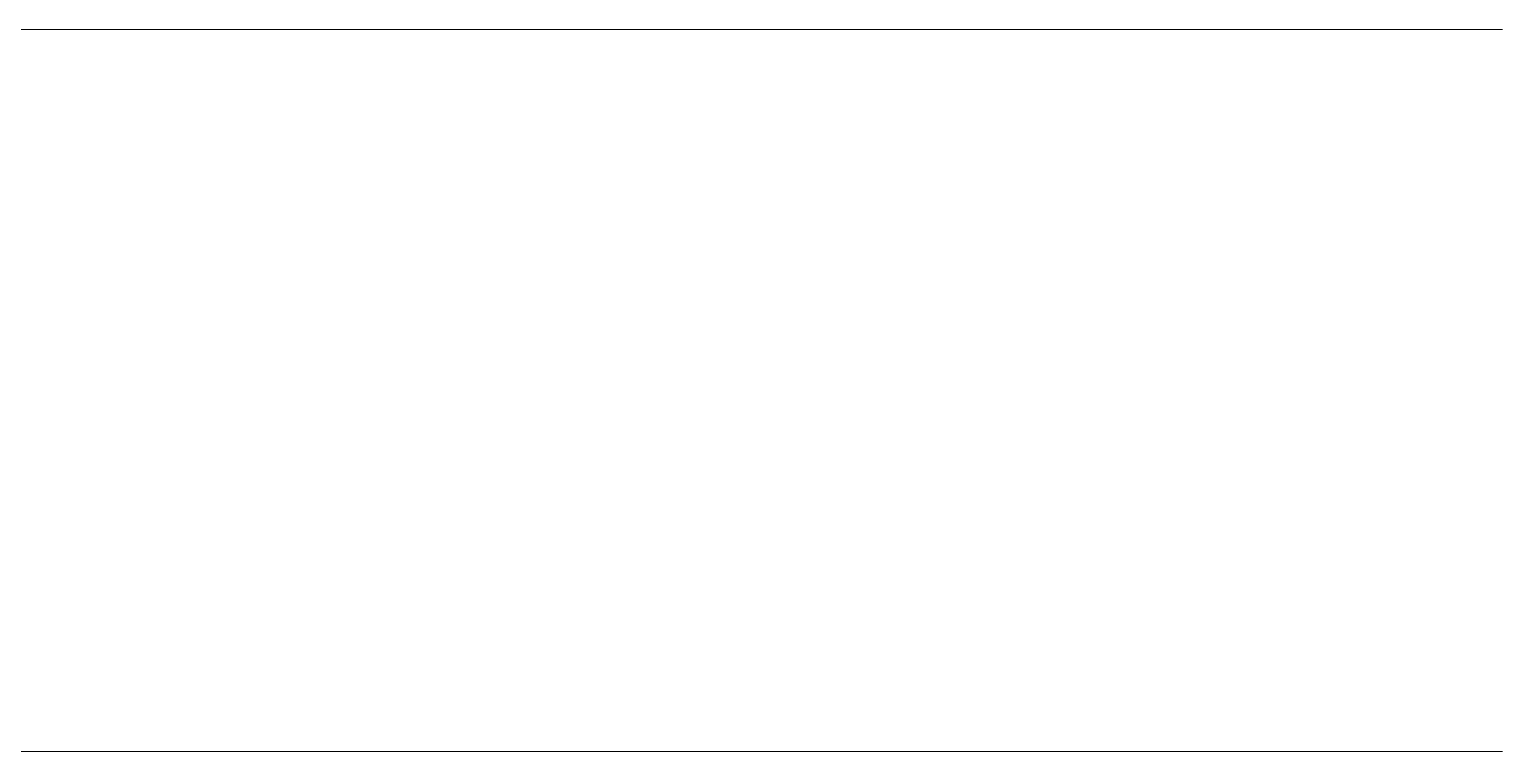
# Model space of a CAD drawing. Header units: millimetres. Extents: x 278858 to 279223, y 218711 to 219074.
# Drawn here: x 279151.63 to 279176.13, y 218809.83 to 218821.83 of the extents above; entities that cross this region are included whole.
import ezdxf

# ---------------------------------------------------------------- set-up
doc = ezdxf.new("R2010")
doc.units = ezdxf.units.MM
doc.header["$LTSCALE"] = 2
doc.layers.add('AM_9', color=251, linetype='Continuous', lineweight=15)

msp = doc.modelspace()

# ---------------------------------------------------------------- linework, layer by layer
at = {"layer": 'AM_9'}
for p, q in [((279176.1308064405, 218821.8283979243), (279151.1308064405, 218821.8283979243)), ((279176.1308064405, 218809.8283979243), (279151.1308064405, 218809.8283979243))]:
    msp.add_line(p, q, dxfattribs=at)

doc.saveas('drawing.dxf')
